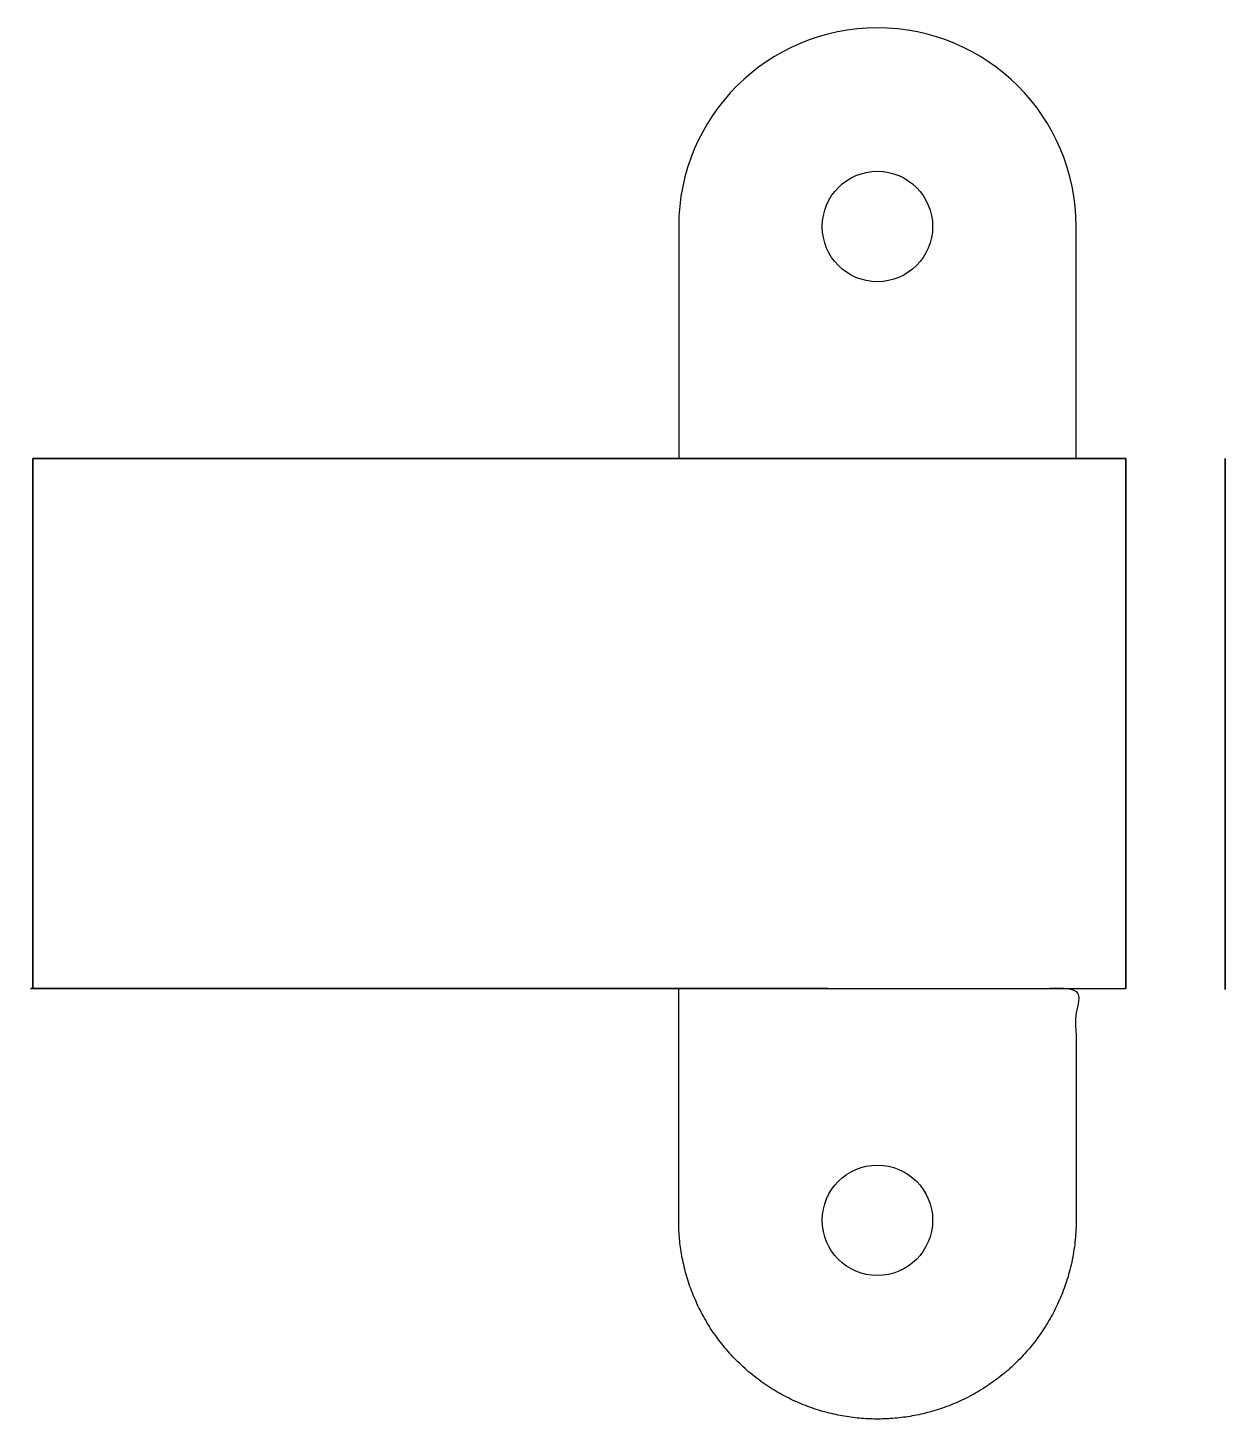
# Model space of a CAD drawing. Header units: inches. Extents: x -122 to -13, y -87 to 39.
import ezdxf

# ---------------------------------------------------------------- set-up
doc = ezdxf.new("R2010")
doc.units = ezdxf.units.IN
doc.header["$MEASUREMENT"] = 0

msp = doc.modelspace()

# ---------------------------------------------------------------- linework, layer by layer
for p, q in [((-22.29, -0.33), (-26.79, -0.33)), ((-26.79, -48.33), (-22.29, -48.33))]:
    msp.add_line(p, q)
at = {"extrusion": (1, 0, 0)}
msp.add_line((-22.29, -0.33), (-22.29, -48.33), dxfattribs=at)
msp.add_lwpolyline([(-62.79, -0.33), (-26.79, -0.33), (-26.79, 20.67, 1), (-62.79, 20.67)], format="xyb", close=True)
msp.add_lwpolyline([(-76.29, -48.33), (-22.29, -48.33), (-22.29, -0.33), (-121.29, -0.33), (-121.29, -48.33)], close=True)
msp.add_polyline3d([(-49.29, -48.33, 0), (-103.29, -48.33, 0), (-121.29, -48.33, 0), (-121.29, -24.33, 0), (-121.29, -0.33, 0), (-22.29, -0.33, 0)])
for centre in [(-44.79, 20.67), (-44.79, -69.33)]:
    msp.add_circle(centre, 5)
msp.add_circle((-24.33, 30, -13.29), 5, dxfattribs=at)
at = {"extrusion": (0, -1, 0)}
msp.add_circle((-103.29, 30, 48.33), 5, dxfattribs=at)
for points, weights, knots in [([(-13.29, -0.33), (-13.29, -0.33, 15), (-13.29, -0.33, 30), (-13.29, -0.33, 54), (-13.29, -24.33, 54), (-13.29, -48.33, 54), (-13.29, -48.33, 30), (-13.29, -48.33, 15), (-13.29, -48.33), (-13.29, -36.33), (-13.29, -24.33), (-13.29, -12.33), (-13.29, -0.33)], [1, 1, 1, 0.707106781187, 1, 0.707106781187, 1, 1, 1, 1, 1, 1, 1], [0, 0, 0, 1, 1, 2.570796, 2.570796, 4.141593, 4.141593, 5.141593, 5.141593, 6.141593, 6.141593, 7.141593, 7.141593, 7.141593]), ([(-85.29, -48.33, 9), (-85.29, -48.33, 19.5), (-85.29, -48.33, 30), (-85.29, -48.33, 48), (-103.29, -48.33, 48), (-121.29, -48.33, 48), (-121.29, -48.33, 30), (-121.29, -48.33, 19.5), (-121.29, -48.33, 9), (-103.29, -48.33, 9), (-85.29, -48.33, 9)], [1, 1, 1, 0.707106781187, 1, 0.707106781187, 1, 1, 1, 1, 1], [0, 0, 0, 1, 1, 2.570796, 2.570796, 4.141593, 4.141593, 5.141593, 5.141593, 6.141593, 6.141593, 6.141593]), ([(-62.79, -48.33), (-62.79, -58.83), (-62.79, -69.33), (-62.79, -87.33), (-44.79, -87.33), (-26.79, -87.33), (-26.79, -69.33), (-26.79, -58.83), (-26.79, -48.33), (-44.79, -48.33), (-62.79, -48.33)], [1, 1, 1, 0.707106781187, 1, 0.707106781187, 1, 1, 1, 1, 1], [0, 0, 0, 1, 1, 2.570796, 2.570796, 4.141593, 4.141593, 5.141593, 5.141593, 6.141593, 6.141593, 6.141593])]:
    msp.add_rational_spline(points, weights, degree=2, knots=knots)

doc.saveas('drawing.dxf')
